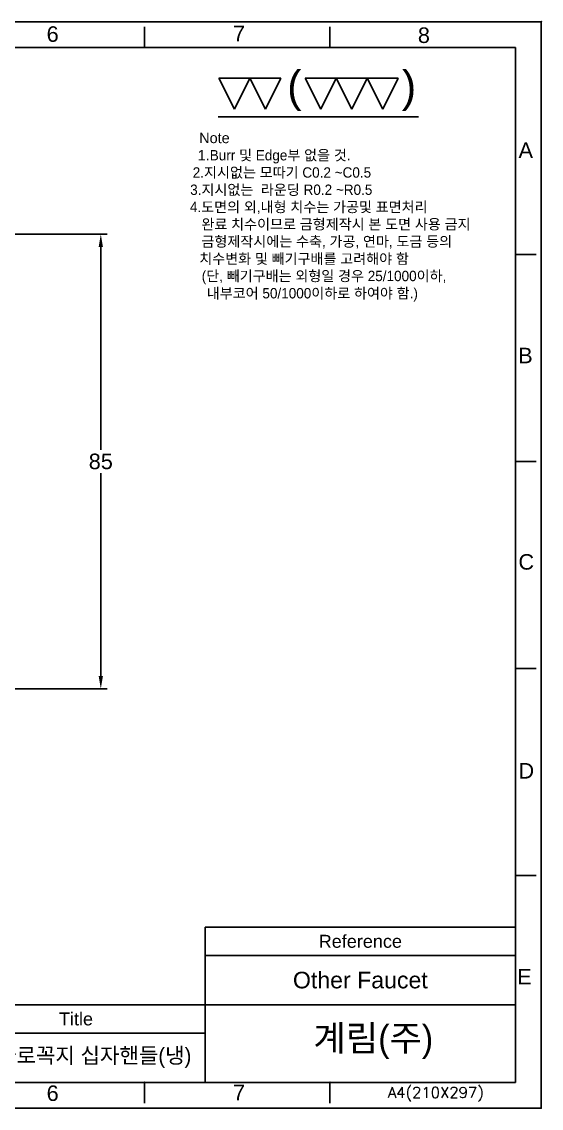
# Model space of a CAD drawing. Header units: millimetres. Extents: x 2274 to 2571, y 1382 to 1592.
# Drawn here: x 2470.5 to 2571, y 1382.5 to 1592.5 of the extents above; entities that cross this region are included whole.
import ezdxf

# ---------------------------------------------------------------- set-up
doc = ezdxf.new("R2010")
doc.units = ezdxf.units.MM
doc.linetypes.add('CENTERX2', pattern=[101.6, 63.5, -12.7, 12.7, -12.7])
doc.layers.add('FORM', color=7, linetype='Continuous')
doc.layers.add('TEXT', color=2, linetype='Continuous')
doc.styles.add('ROMANS', font='romans')
doc.styles.get("Standard").update_dxf_attribs({"font": 'arial.ttf'})
doc.dimstyles.new('STANDARD$0', dxfattribs={"dimtxt": 2.5, "dimasz": 2.5, "dimexe": 1, "dimexo": 0.5, "dimgap": 0.5, "dimtad": 1, "dimtih": 1, "dimtoh": 1, "dimdec": 1, "dimdsep": 46, "dimtxsty": 'Standard', "dimcen": 0, "dimclrd": 2, "dimclre": 2, "dimclrt": 4, "dimadec": 0, "dimazin": 0, "dimtfac": 1, "dimtdec": 1, "dimtmove": 1, "dimatfit": 3, "dimfxl": 1, "dimtolj": 1, "dimarcsym": 0})

# ---------------------------------------------------------------- blocks, each defined once
blk = doc.blocks.new('*D27')
at = {"color": 2, "lineweight": -2, "transparency": 16777216}
for p, q in [((2429.92, 1551.4), (2487.04, 1551.4)), ((2485.79, 1548.9), (2485.79, 1509.74)), ((2485.79, 1466.02), (2485.79, 1505.18)), ((2450.19, 1463.52), (2487.04, 1463.52))]:
    blk.add_line(p, q, dxfattribs=at)
at = {"color": 2, "transparency": 16777216}
for points in [[(2485.37, 1548.9), (2486.21, 1548.9), (2485.79, 1551.4)], [(2485.37, 1466.02), (2486.21, 1466.02), (2485.79, 1463.52)]]:
    blk.add_solid(points, dxfattribs=at)
at = {"layer": 'DEFPOINTS', "color": 0, "transparency": 16777216}
for p in [(2428.92, 1551.4), (2485.79, 1551.4), (2449.19, 1463.52)]:
    blk.add_point(p, dxfattribs=at)
at = {"color": 4, "transparency": 16777216, "insert": (2485.79, 1507.46), "char_height": 3, "attachment_point": 5}
blk.add_mtext('85', dxfattribs=at)

msp = doc.modelspace()

# ---------------------------------------------------------------- linework, layer by layer
for p, q in [((2565.99, 1468.93), (2565.99, 1437.46)), ((2565.99, 1437.46), (2565.99, 1427.46)), ((2505.99, 1402.46), (2505.99, 1417.46))]:
    msp.add_line(p, q)
at = {"layer": 'FORM'}
for p, q in [((2494.24, 1587.46), (2494.24, 1591.46)), ((2530.11, 1587.46), (2530.11, 1591.46)), ((2565.99, 1587.46), (2278.99, 1587.46)), ((2520.99, 1587.46), (2535.99, 1587.46)), ((2550.99, 1587.46), (2535.99, 1587.46)), ((2565.99, 1387.46), (2565.99, 1587.46)), ((2565.99, 1567.46), (2565.99, 1587.46)), ((2565.99, 1547.46), (2569.99, 1547.46)), ((2565.99, 1507.46), (2569.99, 1507.46)), ((2565.99, 1467.46), (2569.99, 1467.46)), ((2565.99, 1427.46), (2569.99, 1427.46)), ((2565.99, 1427.46), (2565.99, 1417.46)), ((2505.99, 1402.46), (2505.99, 1417.46)), ((2505.99, 1417.46), (2565.99, 1417.46)), ((2565.99, 1417.46), (2520.43, 1417.46)), ((2505.99, 1411.96), (2565.99, 1411.96)), ((2365.99, 1402.46), (2565.99, 1402.46)), ((2505.99, 1387.46), (2505.99, 1402.46)), ((2365.99, 1396.96), (2505.99, 1396.96)), ((2278.99, 1387.46), (2565.99, 1387.46)), ((2494.24, 1387.46), (2494.24, 1383.46)), ((2530.11, 1387.46), (2530.11, 1383.46)), ((2565.99, 1387.46), (2550.99, 1387.46))]:
    msp.add_line(p, q, dxfattribs=at)
at = {"layer": 'FORM', "color": 7, "linetype": 'Continuous'}
msp.add_line((2525.99, 1587.46), (2494.51, 1587.46), dxfattribs=at)
at = {"layer": 'FORM'}
msp.add_lwpolyline([(2273.99, 1382.46), (2273.99, 1592.46), (2570.99, 1592.46), (2570.99, 1382.46)], close=True, dxfattribs=at)
for p in [(2570.99, 1592.46), (2494.24, 1387.46), (2530.11, 1387.46)]:
    msp.add_point(p, dxfattribs=at)
at = {"layer": 'TEXT', "color": 2}
for p, q in [((2514.63, 1581.55), (2508.63, 1581.55)), ((2508.63, 1581.55), (2511.63, 1575.55)), ((2511.63, 1575.55), (2514.63, 1581.55)), ((2520.63, 1581.55), (2514.63, 1581.55)), ((2514.63, 1581.55), (2517.63, 1575.55)), ((2517.63, 1575.55), (2520.63, 1581.55)), ((2531.32, 1581.55), (2525.32, 1581.55)), ((2525.32, 1581.55), (2528.32, 1575.55)), ((2528.32, 1575.55), (2531.32, 1581.55)), ((2537.32, 1581.55), (2531.32, 1581.55)), ((2531.32, 1581.55), (2534.32, 1575.55)), ((2534.32, 1575.55), (2537.32, 1581.55)), ((2543.32, 1581.55), (2537.32, 1581.55)), ((2537.32, 1581.55), (2540.32, 1575.55)), ((2540.32, 1575.55), (2543.32, 1581.55)), ((2508.52, 1574.09), (2547.25, 1574.09))]:
    msp.add_line(p, q, dxfattribs=at)

# ---------------------------------------------------------------- texts
at = {"layer": 'FORM', "char_height": 3, "attachment_point": 5}
for s, width, insert in [('6', 5, (2476.48, 1590.05)), ('7', 5, (2512.53, 1590.2)), ('8', 5, (2548.28, 1589.83)), ('A', 40, (2567.99, 1567.63)), ('B', 40, (2567.93, 1527.95)), ('C', 40, (2568.08, 1488.04)), ('D', 40, (2568.09, 1447.68)), ('E', 40, (2567.72, 1407.89)), ('6', 5, (2476.48, 1385.35)), ('7', 5, (2512.53, 1385.5))]:
    msp.add_mtext_dynamic_manual_height_columns(s, width=width, gutter_width=12.5, heights=[0], dxfattribs=dict(at, insert=insert))
at = {"layer": 'TEXT', "style": 'ROMANS'}
msp.add_text(' A4(210X297)', height=2.1, dxfattribs=at).set_placement((2539.87, 1384.46))
at = {"layer": 'TEXT', "color": 2, "char_height": 6, "attachment_point": 5}
for s, insert in [('(', (2523.23, 1579.13)), (')', (2545.4, 1579.13))]:
    msp.add_mtext(s, dxfattribs=dict(at, insert=insert))
at = {"layer": 'TEXT'}
for s, width, insert, char_height, attachment_point in [('{\\W9.3512; }Note\\P{\\W8.9805; }1.{\\fGulim|b0|i0|c129|p50;Burr 및 Edge부 없을 것.\\P{\\W8.2709; }2.지시없는 모따기 C0.2 ~C0.5\\P{\\W7.5891; }3.지시없는  라운딩 R0.2 ~R0.5\\P{\\W7.5154; }4.도면의 외,내형 치수는 가공및 표면처리\\P{\\W4.58511; }      완료 치수이므로 금형제작시 본 도면 사용 금지\\P{\\W8.58218; }  금형제작시에는 수축, 가공, 연마, 도금 등의\\P          치수변화 및 빼기구배를 고려해야 함\\P{\\W9.65842; } (단, 빼기구배는 외형일 경우 25/1000이하,\\P            내부코어 50/1000이하로 하여야 함.)}', 70.3296, (2497.56, 1570.99), 2, 1), ('Reference', 60, (2535.99, 1414.71), 2.5, 5), ('Other Faucet', 60, (2535.99, 1407.21), 3.2, 5), ('Title', 50, (2480.99, 1399.71), 2.5, 5)]:
    msp.add_mtext_dynamic_manual_height_columns(s, width=width, gutter_width=12.5, heights=[0], dxfattribs=dict(at, insert=insert, char_height=char_height, attachment_point=attachment_point))
at = {"layer": 'TEXT', "linetype": 'CENTERX2', "attachment_point": 5}
for s, width, insert, char_height in [('{\\fHYGothic-Medium|b0|i0|c129|p18;계림(주)}', 60, (2538.49, 1395.26), 5), ('{\\fGulim|b0|i0|c129|p50;1구 가로꼭지 십자핸들(냉)}', 50, (2480.99, 1392.21), 3)]:
    msp.add_mtext_dynamic_manual_height_columns(s, width=width, gutter_width=12.5, heights=[0], dxfattribs=dict(at, insert=insert, char_height=char_height))

# ---------------------------------------------------------------- dimensions: what is measured, and where the dimension line sits
dim = msp.add_linear_dim(base=(2485.79, 1551.4), p1=(2449.19, 1463.52), p2=(2428.92, 1551.4), angle=90, text='85', dimstyle='STANDARD$0', override={"dimtxt": 3, "dimexe": 1.25, "dimexo": 1, "dimgap": 0.75, "dimcen": 2.5, "dimtm": 1e-09, "dimtolj": 0})
dim.commit()
dim.dimension.update_dxf_attribs({"geometry": '*D27', "text_midpoint": (2485.79, 1507.46)})

doc.saveas('drawing.dxf')
